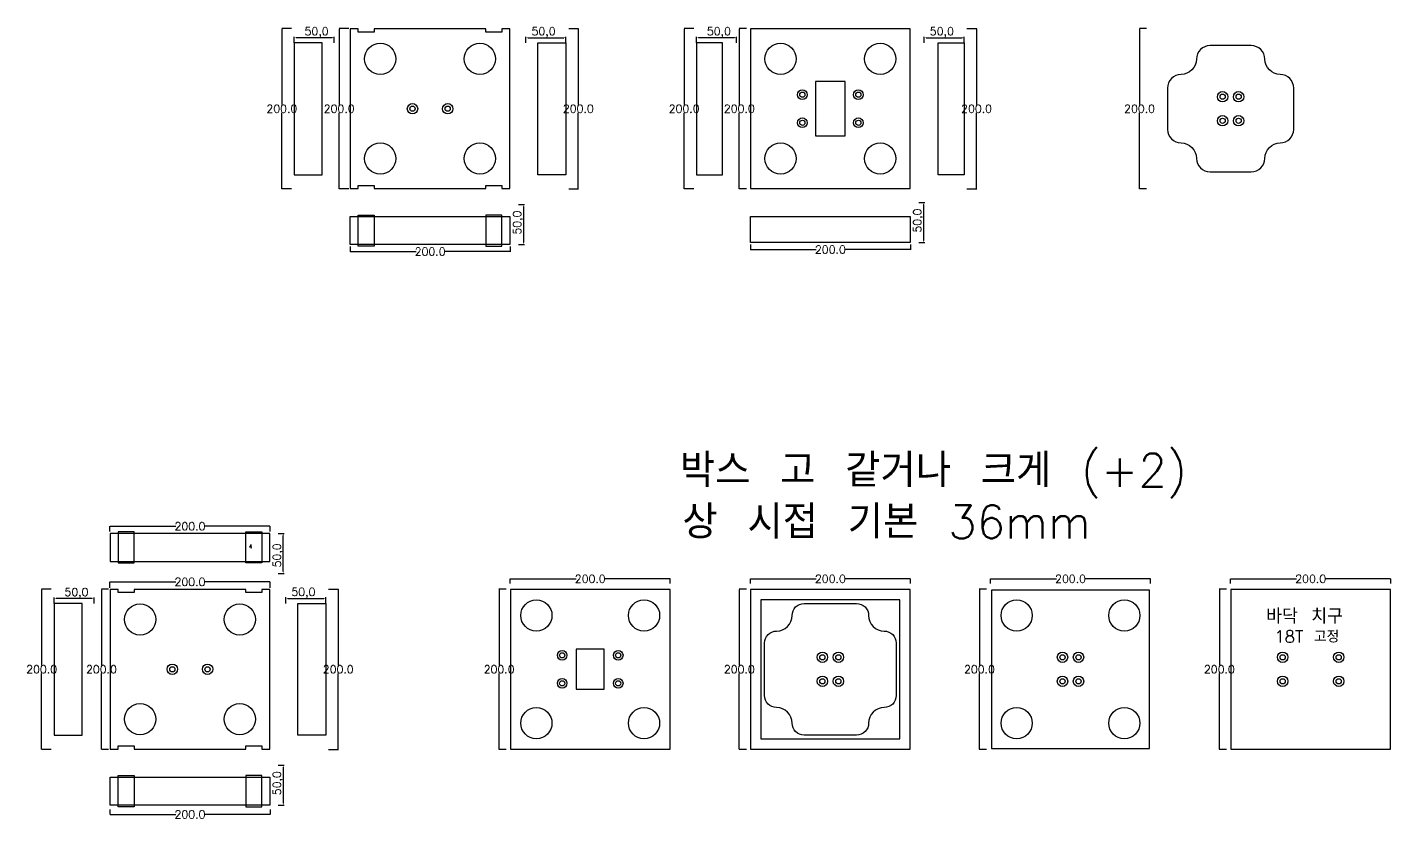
# Model space of a CAD drawing. Header units: millimetres. Extents: x 8462 to 28262, y 7372 to 16372.
# Drawn here: x 21909 to 23612, y 12984 to 13974 of the extents above; entities that cross this region are included whole.
import ezdxf

# ---------------------------------------------------------------- set-up
doc = ezdxf.new("R2010")
doc.units = ezdxf.units.MM
for name, color, linetype in [('TEXT', 7, 'Continuous'), ('볼트 구멍', 7, 'Continuous'), ('치구', 7, 'Continuous'), ('치수', 7, 'Continuous')]:
    doc.layers.add(name, color=color, linetype=linetype)
doc.styles.get("Standard").update_dxf_attribs({"font": 'txt.shx', "bigfont": 'whgtxt.shx'})
doc.dimstyles.new('ISO-25', dxfattribs={"dimtxt": 2.5, "dimasz": 2.5, "dimexe": 1.25, "dimexo": 0.625, "dimtad": 1, "dimtxsty": 'Standard', "dimcen": 2.5, "dimadec": 0, "dimazin": 0, "dimtfac": 1, "dimtmove": 0, "dimatfit": 3, "dimfxl": 0, "dimarcsym": 0})
doc.dimstyles.get("Standard").update_dxf_attribs({"dimtxt": 7, "dimasz": 0.18, "dimexe": 0.18, "dimexo": 0.0625, "dimgap": 0.09, "dimtad": 0, "dimtih": 1, "dimtoh": 1, "dimdec": 1, "dimzin": 0, "dimdsep": 46, "dimtxsty": 'Standard', "dimcen": 0.09, "dimadec": 0, "dimazin": 0, "dimtfac": 1, "dimtdec": 1, "dimtofl": 0, "dimtmove": 0, "dimatfit": 3, "dimfxl": 0, "dimtolj": 1, "dimtzin": 0, "dimarcsym": 0})

# ---------------------------------------------------------------- blocks, each defined once
blk = doc.blocks.new('*D406')
at = {"layer": 'Defpoints', "color": 0}
for p in [(23412.3, 13278.9), (23612.3, 13284.8), (23612.3, 13278.9)]:
    blk.add_point(p, dxfattribs=at)
at = {"layer": '치수', "color": 0, "lineweight": -2}
for p, q in [((23412.3, 13279), (23412.3, 13285)), ((23412.4, 13284.8), (23494.7, 13284.8)), ((23612.1, 13284.8), (23529.9, 13284.8)), ((23612.3, 13279), (23612.3, 13285))]:
    blk.add_line(p, q, dxfattribs=at)
at = {"layer": '치수', "color": 0}
for points in [[(23412.4, 13284.8), (23412.4, 13284.8), (23412.3, 13284.8)], [(23612.1, 13284.8), (23612.1, 13284.8), (23612.3, 13284.8)]]:
    blk.add_solid(points, dxfattribs=at)
at = {"layer": '치수', "color": 0, "insert": (23512.3, 13284.8), "char_height": 10, "attachment_point": 5}
blk.add_mtext('\\A1;200.0', dxfattribs=at)
blk = doc.blocks.new('*D407')
at = {"layer": 'Defpoints', "color": 0}
for p in [(22512.3, 13278.9), (22712.3, 13284.8), (22712.3, 13278.9)]:
    blk.add_point(p, dxfattribs=at)
at = {"layer": '치수', "color": 0, "lineweight": -2}
for p, q in [((22512.3, 13279), (22512.3, 13285)), ((22512.4, 13284.8), (22594.7, 13284.8)), ((22712.1, 13284.8), (22629.9, 13284.8)), ((22712.3, 13279), (22712.3, 13285))]:
    blk.add_line(p, q, dxfattribs=at)
at = {"layer": '치수', "color": 0}
for points in [[(22512.4, 13284.8), (22512.4, 13284.8), (22512.3, 13284.8)], [(22712.1, 13284.8), (22712.1, 13284.8), (22712.3, 13284.8)]]:
    blk.add_solid(points, dxfattribs=at)
at = {"layer": '치수', "color": 0, "insert": (22612.3, 13284.8), "char_height": 10, "attachment_point": 5}
blk.add_mtext('\\A1;200.0', dxfattribs=at)
blk = doc.blocks.new('*D408')
at = {"layer": 'Defpoints', "color": 0}
for p in [(22507.4, 13271.8), (22498.5, 13071.8), (22507.4, 13071.8)]:
    blk.add_point(p, dxfattribs=at)
at = {"layer": '치수', "color": 0, "lineweight": -2}
for p, q in [((22507.3, 13271.8), (22498.3, 13271.8)), ((22498.5, 13271.6), (22498.5, 13176.9)), ((22498.5, 13072), (22498.5, 13166.7)), ((22507.3, 13071.8), (22498.3, 13071.8))]:
    blk.add_line(p, q, dxfattribs=at)
at = {"layer": '치수', "color": 0}
for points in [[(22498.4, 13271.6), (22498.5, 13271.6), (22498.5, 13271.8)], [(22498.4, 13072), (22498.5, 13072), (22498.5, 13071.8)]]:
    blk.add_solid(points, dxfattribs=at)
at = {"layer": '치수', "color": 0, "insert": (22498.5, 13171.8), "char_height": 10, "attachment_point": 5}
blk.add_mtext('\\A1;200.0', dxfattribs=at)
blk = doc.blocks.new('*D409')
at = {"layer": 'Defpoints', "color": 0}
for p in [(22012.3, 13344), (22212.3, 13350.4), (22212.3, 13344)]:
    blk.add_point(p, dxfattribs=at)
at = {"layer": '치수', "color": 0, "lineweight": -2}
for p, q in [((22012.3, 13344.1), (22012.3, 13350.6)), ((22012.4, 13350.4), (22094.7, 13350.4)), ((22212.1, 13350.4), (22129.9, 13350.4)), ((22212.3, 13344.1), (22212.3, 13350.6))]:
    blk.add_line(p, q, dxfattribs=at)
at = {"layer": '치수', "color": 0}
for points in [[(22012.4, 13350.4), (22012.4, 13350.4), (22012.3, 13350.4)], [(22212.1, 13350.4), (22212.1, 13350.4), (22212.3, 13350.4)]]:
    blk.add_solid(points, dxfattribs=at)
at = {"layer": '치수', "color": 0, "insert": (22112.3, 13350.4), "char_height": 10, "attachment_point": 5}
blk.add_mtext('\\A1;200.0', dxfattribs=at)
blk = doc.blocks.new('*D410')
at = {"layer": 'Defpoints', "color": 0}
for p in [(22232, 13253.6), (22282, 13260.4), (22282, 13253.6)]:
    blk.add_point(p, dxfattribs=at)
at = {"layer": '치수', "color": 0, "lineweight": -2}
for p, q in [((22232, 13254.2), (22232, 13261.7)), ((22234.5, 13260.4), (22279.5, 13260.4)), ((22282, 13254.2), (22282, 13261.7))]:
    blk.add_line(p, q, dxfattribs=at)
at = {"layer": '치수', "color": 0}
for points in [[(22234.5, 13260.8), (22234.5, 13260), (22232, 13260.4)], [(22279.5, 13260.8), (22279.5, 13260), (22282, 13260.4)]]:
    blk.add_solid(points, dxfattribs=at)
at = {"layer": '치수', "color": 0, "insert": (22254, 13266.9), "char_height": 10, "attachment_point": 5}
blk.add_mtext('50,0', dxfattribs=at)
blk = doc.blocks.new('*D411')
at = {"layer": 'Defpoints', "color": 0}
for p in [(22012.3, 13273.6), (22212.3, 13281), (22212.3, 13273.6)]:
    blk.add_point(p, dxfattribs=at)
at = {"layer": '치수', "color": 0, "lineweight": -2}
for p, q in [((22012.3, 13273.7), (22012.3, 13281.2)), ((22012.4, 13281), (22094.7, 13281)), ((22212.1, 13281), (22129.9, 13281)), ((22212.3, 13273.7), (22212.3, 13281.2))]:
    blk.add_line(p, q, dxfattribs=at)
at = {"layer": '치수', "color": 0}
for points in [[(22012.4, 13281.1), (22012.4, 13281), (22012.3, 13281)], [(22212.1, 13281.1), (22212.1, 13281), (22212.3, 13281)]]:
    blk.add_solid(points, dxfattribs=at)
at = {"layer": '치수', "color": 0, "insert": (22112.3, 13281), "char_height": 10, "attachment_point": 5}
blk.add_mtext('\\A1;200.0', dxfattribs=at)
blk = doc.blocks.new('*D412')
at = {"layer": 'Defpoints', "color": 0}
for p in [(21942.5, 13260.3), (21942.5, 13253.6), (21992.5, 13253.5)]:
    blk.add_point(p, dxfattribs=at)
at = {"layer": '치수', "color": 0, "lineweight": -2}
for p, q in [((21942.5, 13254.2), (21942.5, 13261.6)), ((21990, 13260.3), (21945, 13260.3)), ((21992.5, 13254.1), (21992.5, 13261.6))]:
    blk.add_line(p, q, dxfattribs=at)
at = {"layer": '치수', "color": 0}
for points in [[(21945, 13260.7), (21945, 13259.9), (21942.5, 13260.3)], [(21990, 13260.7), (21990, 13259.9), (21992.5, 13260.3)]]:
    blk.add_solid(points, dxfattribs=at)
at = {"layer": '치수', "color": 0, "insert": (21970.5, 13266.8), "char_height": 10, "attachment_point": 5}
blk.add_mtext('50,0', dxfattribs=at)
blk = doc.blocks.new('*D413')
at = {"layer": 'Defpoints', "color": 0}
for p in [(22012.3, 12997), (22212.3, 12997), (22212.3, 12990.6)]:
    blk.add_point(p, dxfattribs=at)
at = {"layer": '치수', "color": 0, "lineweight": -2}
for p, q in [((22012.3, 12996.9), (22012.3, 12990.4)), ((22212.3, 12996.9), (22212.3, 12990.4)), ((22012.4, 12990.6), (22094.7, 12990.6)), ((22212.1, 12990.6), (22129.9, 12990.6))]:
    blk.add_line(p, q, dxfattribs=at)
at = {"layer": '치수', "color": 0}
for points in [[(22012.4, 12990.6), (22012.4, 12990.5), (22012.3, 12990.6)], [(22212.1, 12990.6), (22212.1, 12990.5), (22212.3, 12990.6)]]:
    blk.add_solid(points, dxfattribs=at)
at = {"layer": '치수', "color": 0, "insert": (22112.3, 12990.6), "char_height": 10, "attachment_point": 5}
blk.add_mtext('\\A1;200.0', dxfattribs=at)
blk = doc.blocks.new('*D414')
at = {"layer": 'Defpoints', "color": 0}
for p in [(22221.9, 13052.1), (22221.9, 13002.1), (22228.8, 13002.1)]:
    blk.add_point(p, dxfattribs=at)
at = {"layer": '치수', "color": 0, "lineweight": -2}
for p, q in [((22222.6, 13052.1), (22230.1, 13052.1)), ((22228.8, 13049.6), (22228.8, 13004.6)), ((22222.6, 13002.1), (22230.1, 13002.1))]:
    blk.add_line(p, q, dxfattribs=at)
at = {"layer": '치수', "color": 0}
for points in [[(22228.4, 13049.6), (22229.3, 13049.6), (22228.8, 13052.1)], [(22228.4, 13004.6), (22229.3, 13004.6), (22228.8, 13002.1)]]:
    blk.add_solid(points, dxfattribs=at)
at = {"layer": '치수', "color": 0, "insert": (22222.4, 13029.6), "char_height": 10, "attachment_point": 5, "rotation": 90}
blk.add_mtext('50,0', dxfattribs=at)
blk = doc.blocks.new('*D415')
at = {"layer": 'Defpoints', "color": 0}
for p in [(22285.4, 13271.8), (22285.4, 13071.8), (22297.5, 13071.8)]:
    blk.add_point(p, dxfattribs=at)
at = {"layer": '치수', "color": 0, "lineweight": -2}
for p, q in [((22285.5, 13271.8), (22297.7, 13271.8)), ((22297.5, 13271.6), (22297.5, 13176.9)), ((22297.5, 13072), (22297.5, 13166.7)), ((22285.5, 13071.8), (22297.7, 13071.8))]:
    blk.add_line(p, q, dxfattribs=at)
at = {"layer": '치수', "color": 0}
for points in [[(22297.5, 13271.6), (22297.5, 13271.6), (22297.5, 13271.8)], [(22297.5, 13072), (22297.5, 13072), (22297.5, 13071.8)]]:
    blk.add_solid(points, dxfattribs=at)
at = {"layer": '치수', "color": 0, "insert": (22297.5, 13171.8), "char_height": 10, "attachment_point": 5}
blk.add_mtext('\\A1;200.0', dxfattribs=at)
blk = doc.blocks.new('*D416')
at = {"layer": 'Defpoints', "color": 0}
for p in [(22010.8, 13271.8), (22001.7, 13071.8), (22010.8, 13071.8)]:
    blk.add_point(p, dxfattribs=at)
at = {"layer": '치수', "color": 0, "lineweight": -2}
for p, q in [((22010.7, 13271.8), (22001.6, 13271.8)), ((22001.7, 13271.6), (22001.7, 13176.9)), ((22001.7, 13072), (22001.7, 13166.7)), ((22010.7, 13071.8), (22001.6, 13071.8))]:
    blk.add_line(p, q, dxfattribs=at)
at = {"layer": '치수', "color": 0}
for points in [[(22001.7, 13271.6), (22001.8, 13271.6), (22001.7, 13271.8)], [(22001.7, 13072), (22001.8, 13072), (22001.7, 13071.8)]]:
    blk.add_solid(points, dxfattribs=at)
at = {"layer": '치수', "color": 0, "insert": (22001.7, 13171.8), "char_height": 10, "attachment_point": 5}
blk.add_mtext('\\A1;200.0', dxfattribs=at)
blk = doc.blocks.new('*D417')
at = {"layer": 'Defpoints', "color": 0}
for p in [(21939.1, 13271.8), (21927, 13071.8), (21939.1, 13071.8)]:
    blk.add_point(p, dxfattribs=at)
at = {"layer": '치수', "color": 0, "lineweight": -2}
for p, q in [((21939.1, 13271.8), (21926.9, 13271.8)), ((21927, 13271.6), (21927, 13176.9)), ((21927, 13072), (21927, 13166.7)), ((21939.1, 13071.8), (21926.9, 13071.8))]:
    blk.add_line(p, q, dxfattribs=at)
at = {"layer": '치수', "color": 0}
for points in [[(21927, 13271.6), (21927.1, 13271.6), (21927, 13271.8)], [(21927, 13072), (21927.1, 13072), (21927, 13071.8)]]:
    blk.add_solid(points, dxfattribs=at)
at = {"layer": '치수', "color": 0, "insert": (21927, 13171.8), "char_height": 10, "attachment_point": 5}
blk.add_mtext('\\A1;200.0', dxfattribs=at)
blk = doc.blocks.new('*D418')
at = {"layer": 'Defpoints', "color": 0}
for p in [(22221.9, 13341.6), (22228.8, 13341.6), (22221.9, 13291.6)]:
    blk.add_point(p, dxfattribs=at)
at = {"layer": '치수', "color": 0, "lineweight": -2}
for p, q in [((22222.6, 13341.6), (22230.1, 13341.6)), ((22228.8, 13294.1), (22228.8, 13339.1)), ((22222.6, 13291.6), (22230.1, 13291.6))]:
    blk.add_line(p, q, dxfattribs=at)
at = {"layer": '치수', "color": 0}
for points in [[(22228.4, 13339.1), (22229.3, 13339.1), (22228.8, 13341.6)], [(22228.4, 13294.1), (22229.3, 13294.1), (22228.8, 13291.6)]]:
    blk.add_solid(points, dxfattribs=at)
at = {"layer": '치수', "color": 0, "insert": (22222.4, 13314.1), "char_height": 10, "attachment_point": 5, "rotation": 90}
blk.add_mtext('50,0', dxfattribs=at)
blk = doc.blocks.new('*D419')
at = {"layer": 'Defpoints', "color": 0}
for p in [(23112.3, 13278.9), (23312.3, 13284.8), (23312.3, 13278.9)]:
    blk.add_point(p, dxfattribs=at)
at = {"layer": '치수', "color": 0, "lineweight": -2}
for p, q in [((23112.3, 13279), (23112.3, 13285)), ((23112.4, 13284.8), (23194.7, 13284.8)), ((23312.1, 13284.8), (23229.9, 13284.8)), ((23312.3, 13279), (23312.3, 13285))]:
    blk.add_line(p, q, dxfattribs=at)
at = {"layer": '치수', "color": 0}
for points in [[(23112.4, 13284.8), (23112.4, 13284.8), (23112.3, 13284.8)], [(23312.1, 13284.8), (23312.1, 13284.8), (23312.3, 13284.8)]]:
    blk.add_solid(points, dxfattribs=at)
at = {"layer": '치수', "color": 0, "insert": (23212.3, 13284.8), "char_height": 10, "attachment_point": 5}
blk.add_mtext('\\A1;200.0', dxfattribs=at)
blk = doc.blocks.new('*D420')
at = {"layer": 'Defpoints', "color": 0}
for p in [(22812.3, 13278.9), (23012.3, 13284.8), (23012.3, 13278.9)]:
    blk.add_point(p, dxfattribs=at)
at = {"layer": '치수', "color": 0, "lineweight": -2}
for p, q in [((22812.3, 13279), (22812.3, 13285)), ((22812.4, 13284.8), (22894.7, 13284.8)), ((23012.1, 13284.8), (22929.9, 13284.8)), ((23012.3, 13279), (23012.3, 13285))]:
    blk.add_line(p, q, dxfattribs=at)
at = {"layer": '치수', "color": 0}
for points in [[(22812.4, 13284.8), (22812.4, 13284.8), (22812.3, 13284.8)], [(23012.1, 13284.8), (23012.1, 13284.8), (23012.3, 13284.8)]]:
    blk.add_solid(points, dxfattribs=at)
at = {"layer": '치수', "color": 0, "insert": (22912.3, 13284.8), "char_height": 10, "attachment_point": 5}
blk.add_mtext('\\A1;200.0', dxfattribs=at)
blk = doc.blocks.new('*D421')
at = {"layer": 'Defpoints', "color": 0}
for p in [(23407.1, 13271.8), (23398.2, 13071.8), (23407.1, 13071.8)]:
    blk.add_point(p, dxfattribs=at)
at = {"layer": '치수', "color": 0, "lineweight": -2}
for p, q in [((23407.1, 13271.8), (23398, 13271.8)), ((23398.2, 13271.6), (23398.2, 13176.9)), ((23398.2, 13072), (23398.2, 13166.7)), ((23407.1, 13071.8), (23398, 13071.8))]:
    blk.add_line(p, q, dxfattribs=at)
at = {"layer": '치수', "color": 0}
for points in [[(23398.2, 13271.6), (23398.3, 13271.6), (23398.2, 13271.8)], [(23398.2, 13072), (23398.3, 13072), (23398.2, 13071.8)]]:
    blk.add_solid(points, dxfattribs=at)
at = {"layer": '치수', "color": 0, "insert": (23398.2, 13171.8), "char_height": 10, "attachment_point": 5}
blk.add_mtext('\\A1;200.0', dxfattribs=at)
blk = doc.blocks.new('*D422')
at = {"layer": 'Defpoints', "color": 0}
for p in [(23107.4, 13271.8), (23098.5, 13071.8), (23107.4, 13071.8)]:
    blk.add_point(p, dxfattribs=at)
at = {"layer": '치수', "color": 0, "lineweight": -2}
for p, q in [((23107.3, 13271.8), (23098.3, 13271.8)), ((23098.5, 13271.6), (23098.5, 13176.9)), ((23098.5, 13072), (23098.5, 13166.7)), ((23107.3, 13071.8), (23098.3, 13071.8))]:
    blk.add_line(p, q, dxfattribs=at)
at = {"layer": '치수', "color": 0}
for points in [[(23098.4, 13271.6), (23098.5, 13271.6), (23098.5, 13271.8)], [(23098.4, 13072), (23098.5, 13072), (23098.5, 13071.8)]]:
    blk.add_solid(points, dxfattribs=at)
at = {"layer": '치수', "color": 0, "insert": (23098.5, 13171.8), "char_height": 10, "attachment_point": 5}
blk.add_mtext('\\A1;200.0', dxfattribs=at)
blk = doc.blocks.new('*D423')
at = {"layer": 'Defpoints', "color": 0}
for p in [(22807.4, 13271.8), (22798.5, 13071.8), (22807.4, 13071.8)]:
    blk.add_point(p, dxfattribs=at)
at = {"layer": '치수', "color": 0, "lineweight": -2}
for p, q in [((22807.3, 13271.8), (22798.3, 13271.8)), ((22798.5, 13271.6), (22798.5, 13176.9)), ((22798.5, 13072), (22798.5, 13166.7)), ((22807.3, 13071.8), (22798.3, 13071.8))]:
    blk.add_line(p, q, dxfattribs=at)
at = {"layer": '치수', "color": 0}
for points in [[(22798.4, 13271.6), (22798.5, 13271.6), (22798.5, 13271.8)], [(22798.4, 13072), (22798.5, 13072), (22798.5, 13071.8)]]:
    blk.add_solid(points, dxfattribs=at)
at = {"layer": '치수', "color": 0, "insert": (22798.5, 13171.8), "char_height": 10, "attachment_point": 5}
blk.add_mtext('\\A1;200.0', dxfattribs=at)
blk = doc.blocks.new('*D426')
at = {"layer": 'Defpoints', "color": 0}
for p in [(22812.3, 13702.3), (23012.3, 13702.3), (23012.3, 13695.9)]:
    blk.add_point(p, dxfattribs=at)
at = {"layer": '치수', "color": 0, "lineweight": -2}
for p, q in [((22812.3, 13702.2), (22812.3, 13695.7)), ((22812.4, 13695.9), (22894.7, 13695.9)), ((23012.1, 13695.9), (22929.9, 13695.9)), ((23012.3, 13702.2), (23012.3, 13695.7))]:
    blk.add_line(p, q, dxfattribs=at)
at = {"layer": '치수', "color": 0}
for points in [[(22812.4, 13695.9), (22812.4, 13695.8), (22812.3, 13695.9)], [(23012.1, 13695.9), (23012.1, 13695.8), (23012.3, 13695.9)]]:
    blk.add_solid(points, dxfattribs=at)
at = {"layer": '치수', "color": 0, "insert": (22912.3, 13695.9), "char_height": 10, "attachment_point": 5}
blk.add_mtext('\\A1;200.0', dxfattribs=at)
blk = doc.blocks.new('*D427')
at = {"layer": 'Defpoints', "color": 0}
for p in [(22807.4, 13971.8), (22798.5, 13771.8), (22807.4, 13771.8)]:
    blk.add_point(p, dxfattribs=at)
at = {"layer": '치수', "color": 0, "lineweight": -2}
for p, q in [((22807.3, 13971.8), (22798.3, 13971.8)), ((22798.5, 13971.6), (22798.5, 13876.9)), ((22798.5, 13772), (22798.5, 13866.7)), ((22807.3, 13771.8), (22798.3, 13771.8))]:
    blk.add_line(p, q, dxfattribs=at)
at = {"layer": '치수', "color": 0}
for points in [[(22798.4, 13971.6), (22798.5, 13971.6), (22798.5, 13971.8)], [(22798.4, 13772), (22798.5, 13772), (22798.5, 13771.8)]]:
    blk.add_solid(points, dxfattribs=at)
at = {"layer": '치수', "color": 0, "insert": (22798.5, 13871.8), "char_height": 10, "attachment_point": 5}
blk.add_mtext('\\A1;200.0', dxfattribs=at)
blk = doc.blocks.new('*D431')
at = {"layer": 'Defpoints', "color": 0}
for p in [(22532, 13953.6), (22582, 13960.5), (22582, 13953.6)]:
    blk.add_point(p, dxfattribs=at)
at = {"layer": '치수', "color": 0, "lineweight": -2}
for p, q in [((22532, 13954.2), (22532, 13961.8)), ((22534.5, 13960.5), (22579.5, 13960.5)), ((22582, 13954.2), (22582, 13961.8))]:
    blk.add_line(p, q, dxfattribs=at)
at = {"layer": '치수', "color": 0}
for points in [[(22534.5, 13960.9), (22534.5, 13960.1), (22532, 13960.5)], [(22579.5, 13960.9), (22579.5, 13960.1), (22582, 13960.5)]]:
    blk.add_solid(points, dxfattribs=at)
at = {"layer": '치수', "color": 0, "insert": (22554, 13967), "char_height": 10, "attachment_point": 5}
blk.add_mtext('50,0', dxfattribs=at)
blk = doc.blocks.new('*D432')
at = {"layer": 'Defpoints', "color": 0}
for p in [(22242.5, 13960.5), (22242.5, 13953.6), (22292.5, 13953.6)]:
    blk.add_point(p, dxfattribs=at)
at = {"layer": '치수', "color": 0, "lineweight": -2}
for p, q in [((22242.5, 13954.2), (22242.5, 13961.8)), ((22290, 13960.5), (22245, 13960.5)), ((22292.5, 13954.2), (22292.5, 13961.8))]:
    blk.add_line(p, q, dxfattribs=at)
at = {"layer": '치수', "color": 0}
for points in [[(22245, 13960.9), (22245, 13960.1), (22242.5, 13960.5)], [(22290, 13960.9), (22290, 13960.1), (22292.5, 13960.5)]]:
    blk.add_solid(points, dxfattribs=at)
at = {"layer": '치수', "color": 0, "insert": (22270.5, 13967), "char_height": 10, "attachment_point": 5}
blk.add_mtext('50,0', dxfattribs=at)
blk = doc.blocks.new('*D433')
at = {"layer": 'Defpoints', "color": 0}
for p in [(22741.7, 13971.8), (22729.6, 13771.8), (22741.7, 13771.8)]:
    blk.add_point(p, dxfattribs=at)
at = {"layer": '치수', "color": 0, "lineweight": -2}
for p, q in [((22741.7, 13971.8), (22729.5, 13971.8)), ((22729.6, 13971.6), (22729.6, 13876.9)), ((22729.6, 13772), (22729.6, 13866.7)), ((22741.7, 13771.8), (22729.5, 13771.8))]:
    blk.add_line(p, q, dxfattribs=at)
at = {"layer": '치수', "color": 0}
for points in [[(22729.6, 13971.6), (22729.7, 13971.6), (22729.6, 13971.8)], [(22729.6, 13772), (22729.7, 13772), (22729.6, 13771.8)]]:
    blk.add_solid(points, dxfattribs=at)
at = {"layer": '치수', "color": 0, "insert": (22729.6, 13871.8), "char_height": 10, "attachment_point": 5}
blk.add_mtext('\\A1;200.0', dxfattribs=at)
blk = doc.blocks.new('*D434')
at = {"layer": 'Defpoints', "color": 0}
for p in [(22310.8, 13971.8), (22298.7, 13771.8), (22310.8, 13771.8)]:
    blk.add_point(p, dxfattribs=at)
at = {"layer": '치수', "color": 0, "lineweight": -2}
for p, q in [((22310.7, 13971.8), (22298.6, 13971.8)), ((22298.7, 13971.6), (22298.7, 13876.9)), ((22298.7, 13772), (22298.7, 13866.7)), ((22310.7, 13771.8), (22298.6, 13771.8))]:
    blk.add_line(p, q, dxfattribs=at)
at = {"layer": '치수', "color": 0}
for points in [[(22298.7, 13971.6), (22298.8, 13971.6), (22298.7, 13971.8)], [(22298.7, 13772), (22298.8, 13772), (22298.7, 13771.8)]]:
    blk.add_solid(points, dxfattribs=at)
at = {"layer": '치수', "color": 0, "insert": (22298.7, 13871.8), "char_height": 10, "attachment_point": 5}
blk.add_mtext('\\A1;200.0', dxfattribs=at)
blk = doc.blocks.new('*D435')
at = {"layer": 'Defpoints', "color": 0}
for p in [(22239.2, 13971.8), (22227.1, 13771.8), (22239.2, 13771.8)]:
    blk.add_point(p, dxfattribs=at)
at = {"layer": '치수', "color": 0, "lineweight": -2}
for p, q in [((22239.2, 13971.8), (22227, 13971.8)), ((22227.1, 13971.6), (22227.1, 13876.9)), ((22227.1, 13772), (22227.1, 13866.7)), ((22239.2, 13771.8), (22227, 13771.8))]:
    blk.add_line(p, q, dxfattribs=at)
at = {"layer": '치수', "color": 0}
for points in [[(22227.1, 13971.6), (22227.2, 13971.6), (22227.1, 13971.8)], [(22227.1, 13772), (22227.2, 13772), (22227.1, 13771.8)]]:
    blk.add_solid(points, dxfattribs=at)
at = {"layer": '치수', "color": 0, "insert": (22227.1, 13871.8), "char_height": 10, "attachment_point": 5}
blk.add_mtext('\\A1;200.0', dxfattribs=at)
blk = doc.blocks.new('*D436')
at = {"layer": 'Defpoints', "color": 0}
for p in [(22585.3, 13971.8), (22585.3, 13771.8), (22597.4, 13771.8)]:
    blk.add_point(p, dxfattribs=at)
at = {"layer": '치수', "color": 0, "lineweight": -2}
for p, q in [((22585.4, 13971.8), (22597.6, 13971.8)), ((22597.4, 13971.6), (22597.4, 13876.9)), ((22597.4, 13772), (22597.4, 13866.7)), ((22585.4, 13771.8), (22597.6, 13771.8))]:
    blk.add_line(p, q, dxfattribs=at)
at = {"layer": '치수', "color": 0}
for points in [[(22597.4, 13971.6), (22597.4, 13971.6), (22597.4, 13971.8)], [(22597.4, 13772), (22597.4, 13772), (22597.4, 13771.8)]]:
    blk.add_solid(points, dxfattribs=at)
at = {"layer": '치수', "color": 0, "insert": (22597.4, 13871.8), "char_height": 10, "attachment_point": 5}
blk.add_mtext('\\A1;200.0', dxfattribs=at)
blk = doc.blocks.new('*D437')
at = {"layer": 'Defpoints', "color": 0}
for p in [(22312.3, 13699.8), (22512.3, 13699.8), (22512.3, 13693.4)]:
    blk.add_point(p, dxfattribs=at)
at = {"layer": '치수', "color": 0, "lineweight": -2}
for p, q in [((22312.3, 13699.7), (22312.3, 13693.2)), ((22512.3, 13699.7), (22512.3, 13693.2)), ((22312.4, 13693.4), (22394.7, 13693.4)), ((22512.1, 13693.4), (22429.9, 13693.4))]:
    blk.add_line(p, q, dxfattribs=at)
at = {"layer": '치수', "color": 0}
for points in [[(22312.4, 13693.4), (22312.4, 13693.3), (22312.3, 13693.4)], [(22512.1, 13693.4), (22512.1, 13693.3), (22512.3, 13693.4)]]:
    blk.add_solid(points, dxfattribs=at)
at = {"layer": '치수', "color": 0, "insert": (22412.3, 13693.4), "char_height": 10, "attachment_point": 5}
blk.add_mtext('\\A1;200.0', dxfattribs=at)
blk = doc.blocks.new('*D438')
at = {"layer": 'Defpoints', "color": 0}
for p in [(22521.9, 13752.1), (22521.9, 13702.1), (22528.8, 13702.1)]:
    blk.add_point(p, dxfattribs=at)
at = {"layer": '치수', "color": 0, "lineweight": -2}
for p, q in [((22522.6, 13752.1), (22530.1, 13752.1)), ((22528.8, 13749.6), (22528.8, 13704.6)), ((22522.6, 13702.1), (22530.1, 13702.1))]:
    blk.add_line(p, q, dxfattribs=at)
at = {"layer": '치수', "color": 0}
for points in [[(22528.4, 13749.6), (22529.3, 13749.6), (22528.8, 13752.1)], [(22528.4, 13704.6), (22529.3, 13704.6), (22528.8, 13702.1)]]:
    blk.add_solid(points, dxfattribs=at)
at = {"layer": '치수', "color": 0, "insert": (22522.4, 13729.6), "char_height": 10, "attachment_point": 5, "rotation": 90}
blk.add_mtext('50,0', dxfattribs=at)
blk = doc.blocks.new('*D439')
at = {"layer": 'Defpoints', "color": 0}
for p in [(22745, 13960.5), (22745, 13953.6), (22795, 13953.6)]:
    blk.add_point(p, dxfattribs=at)
at = {"layer": '치수', "color": 0, "lineweight": -2}
for p, q in [((22745, 13954.3), (22745, 13961.8)), ((22792.5, 13960.5), (22747.5, 13960.5)), ((22795, 13954.3), (22795, 13961.8))]:
    blk.add_line(p, q, dxfattribs=at)
at = {"layer": '치수', "color": 0}
for points in [[(22747.5, 13960.9), (22747.5, 13960.1), (22745, 13960.5)], [(22792.5, 13960.9), (22792.5, 13960.1), (22795, 13960.5)]]:
    blk.add_solid(points, dxfattribs=at)
at = {"layer": '치수', "color": 0, "insert": (22773, 13967), "char_height": 10, "attachment_point": 5}
blk.add_mtext('50,0', dxfattribs=at)
blk = doc.blocks.new('*D441')
at = {"layer": 'Defpoints', "color": 0}
for p in [(23029.5, 13953.6), (23079.5, 13960.5), (23079.5, 13953.6)]:
    blk.add_point(p, dxfattribs=at)
at = {"layer": '치수', "color": 0, "lineweight": -2}
for p, q in [((23029.5, 13954.3), (23029.5, 13961.8)), ((23032, 13960.5), (23077, 13960.5)), ((23079.5, 13954.3), (23079.5, 13961.8))]:
    blk.add_line(p, q, dxfattribs=at)
at = {"layer": '치수', "color": 0}
for points in [[(23032, 13960.9), (23032, 13960.1), (23029.5, 13960.5)], [(23077, 13960.9), (23077, 13960.1), (23079.5, 13960.5)]]:
    blk.add_solid(points, dxfattribs=at)
at = {"layer": '치수', "color": 0, "insert": (23051.5, 13967), "char_height": 10, "attachment_point": 5}
blk.add_mtext('50,0', dxfattribs=at)
blk = doc.blocks.new('*D443')
at = {"layer": 'Defpoints', "color": 0}
for p in [(23307.4, 13971.8), (23298.5, 13771.8), (23307.4, 13771.8)]:
    blk.add_point(p, dxfattribs=at)
at = {"layer": '치수', "color": 0, "lineweight": -2}
for p, q in [((23307.3, 13971.8), (23298.3, 13971.8)), ((23298.5, 13971.6), (23298.5, 13876.9)), ((23298.5, 13772), (23298.5, 13866.7)), ((23307.3, 13771.8), (23298.3, 13771.8))]:
    blk.add_line(p, q, dxfattribs=at)
at = {"layer": '치수', "color": 0}
for points in [[(23298.4, 13971.6), (23298.5, 13971.6), (23298.5, 13971.8)], [(23298.4, 13772), (23298.5, 13772), (23298.5, 13771.8)]]:
    blk.add_solid(points, dxfattribs=at)
at = {"layer": '치수', "color": 0, "insert": (23298.5, 13871.8), "char_height": 10, "attachment_point": 5}
blk.add_mtext('\\A1;200.0', dxfattribs=at)
blk = doc.blocks.new('*D445')
at = {"layer": 'Defpoints', "color": 0}
for p in [(23082.8, 13971.8), (23082.8, 13771.8), (23094.9, 13771.8)]:
    blk.add_point(p, dxfattribs=at)
at = {"layer": '치수', "color": 0, "lineweight": -2}
for p, q in [((23082.9, 13971.8), (23095.1, 13971.8)), ((23094.9, 13971.6), (23094.9, 13876.9)), ((23094.9, 13772), (23094.9, 13866.7)), ((23082.9, 13771.8), (23095.1, 13771.8))]:
    blk.add_line(p, q, dxfattribs=at)
at = {"layer": '치수', "color": 0}
for points in [[(23094.9, 13971.6), (23094.9, 13971.6), (23094.9, 13971.8)], [(23094.9, 13772), (23094.9, 13772), (23094.9, 13771.8)]]:
    blk.add_solid(points, dxfattribs=at)
at = {"layer": '치수', "color": 0, "insert": (23094.9, 13871.8), "char_height": 10, "attachment_point": 5}
blk.add_mtext('\\A1;200.0', dxfattribs=at)
blk = doc.blocks.new('*D446')
at = {"layer": 'Defpoints', "color": 0}
for p in [(23021.9, 13754.6), (23021.9, 13704.6), (23028.8, 13704.6)]:
    blk.add_point(p, dxfattribs=at)
at = {"layer": '치수', "color": 0, "lineweight": -2}
for p, q in [((23022.6, 13754.6), (23030.1, 13754.6)), ((23028.8, 13752.1), (23028.8, 13707.1)), ((23022.6, 13704.6), (23030.1, 13704.6))]:
    blk.add_line(p, q, dxfattribs=at)
at = {"layer": '치수', "color": 0}
for points in [[(23028.4, 13752.1), (23029.3, 13752.1), (23028.8, 13754.6)], [(23028.4, 13707.1), (23029.3, 13707.1), (23028.8, 13704.6)]]:
    blk.add_solid(points, dxfattribs=at)
at = {"layer": '치수', "color": 0, "insert": (23022.4, 13732.1), "char_height": 10, "attachment_point": 5, "rotation": 90}
blk.add_mtext('50,0', dxfattribs=at)

msp = doc.modelspace()

# ---------------------------------------------------------------- linework, layer by layer
at = {"layer": '볼트 구멍', "color": 3}
for points in [[(22893.767, 13837.825), (22930.767, 13837.825), (22930.767, 13905.825), (22893.767, 13905.825)], [(22594.767, 13146.825), (22629.767, 13146.825), (22629.767, 13196.825), (22594.767, 13196.825)]]:
    msp.add_lwpolyline(points, close=True, dxfattribs=at)
at = {"layer": '볼트 구멍', "color": 6}
for centre, radius in [((22877.267, 13889.325), 6), ((22947.267, 13889.325), 6), ((23402.267, 13886.825), 6.5), ((23422.267, 13886.825), 6.5), ((22877.267, 13854.325), 6), ((22947.267, 13854.325), 6), ((23402.267, 13856.825), 6.5), ((23422.267, 13856.825), 6.5), ((22577.267, 13189.325), 6), ((22647.267, 13189.325), 6), ((22902.267, 13186.825), 6.5), ((22922.267, 13186.825), 6.5), ((23202.267, 13186.825), 6.5), ((23222.267, 13186.825), 6.5), ((23477.267, 13186.825), 6.5), ((23547.267, 13186.825), 6.5), ((22577.267, 13154.325), 6), ((22647.267, 13154.325), 6), ((22902.267, 13156.825), 6.5), ((22922.267, 13156.825), 6.5), ((23202.267, 13156.825), 6.5), ((23222.267, 13156.825), 6.5), ((23477.267, 13156.825), 6.5), ((23547.267, 13156.825), 6.5)]:
    msp.add_circle(centre, radius, dxfattribs=at)
at = {"layer": '볼트 구멍', "color": 3}
for centre in [(22877.267, 13889.325), (22947.267, 13889.325), (23402.267, 13886.825), (23422.267, 13886.825), (22390.267, 13871.825), (22434.267, 13871.825), (22877.267, 13854.325), (22947.267, 13854.325), (23402.267, 13856.825), (23422.267, 13856.825), (22577.267, 13189.325), (22647.267, 13189.325), (22902.267, 13186.825), (22922.267, 13186.825), (23202.267, 13186.825), (23222.267, 13186.825), (23477.267, 13186.825), (23547.267, 13186.825), (22090.267, 13171.825), (22134.267, 13171.825), (22577.267, 13154.325), (22647.267, 13154.325), (22902.267, 13156.825), (22922.267, 13156.825), (23202.267, 13156.825), (23222.267, 13156.825), (23477.267, 13156.825), (23547.267, 13156.825)]:
    msp.add_circle(centre, 3.25, dxfattribs=at)
at = {"layer": '볼트 구멍', "color": 2}
for centre in [(22390.267, 13871.825), (22434.267, 13871.825), (22090.267, 13171.825), (22134.267, 13171.825)]:
    msp.add_circle(centre, 6.5, dxfattribs=at)
at = {"layer": '치구'}
for points in [[(22312.517, 13772.075), (22322.517, 13772.075), (22322.517, 13776.075), (22342.517, 13776.075), (22342.517, 13772.075), (22482.017, 13772.075), (22482.017, 13776.075), (22502.017, 13776.075), (22502.017, 13772.075), (22512.017, 13772.075), (22512.017, 13971.575), (22502.017, 13971.575), (22502.017, 13967.575), (22482.017, 13967.575), (22482.017, 13971.575), (22342.517, 13971.575), (22342.517, 13967.575), (22322.517, 13967.575), (22322.517, 13971.575), (22312.517, 13971.575)], [(22812.517, 13971.575), (22812.517, 13772.075), (23012.017, 13772.075), (23012.017, 13971.575)], [(22277.517, 13954.175), (22242.517, 13954.175), (22242.517, 13789.475), (22277.517, 13789.475)], [(22547.017, 13954.175), (22582.017, 13954.175), (22582.017, 13789.475), (22547.017, 13789.475)], [(22777.517, 13954.178), (22745.017, 13954.178), (22745.017, 13789.472), (22777.517, 13789.472)], [(23047.017, 13954.178), (23079.517, 13954.178), (23079.517, 13789.472), (23047.017, 13789.472)], [(22312.517, 13737.075), (22512.017, 13737.075), (22512.017, 13702.075), (22312.517, 13702.075)], [(22812.517, 13737.075), (23012.017, 13737.075), (23012.017, 13704.575), (22812.517, 13704.575)], [(22012.517, 13306.575), (22212.017, 13306.575), (22212.017, 13341.575), (22012.517, 13341.575)], [(22012.517, 13072.075), (22022.517, 13072.075), (22022.517, 13076.075), (22042.517, 13076.075), (22042.517, 13072.075), (22182.017, 13072.075), (22182.017, 13076.075), (22202.017, 13076.075), (22202.017, 13072.075), (22212.017, 13072.075), (22212.017, 13271.575), (22202.017, 13271.575), (22202.017, 13267.575), (22182.017, 13267.575), (22182.017, 13271.575), (22042.517, 13271.575), (22042.517, 13267.575), (22022.517, 13267.575), (22022.517, 13271.575), (22012.517, 13271.575)], [(22512.517, 13271.575), (22512.517, 13072.075), (22712.017, 13072.075), (22712.017, 13271.575)], [(22812.517, 13271.575), (22812.517, 13072.075), (23012.017, 13072.075), (23012.017, 13271.575)], [(23113.517, 13270.575), (23113.517, 13073.075), (23311.017, 13073.075), (23311.017, 13270.575)], [(23412.517, 13271.575), (23412.517, 13072.075), (23612.017, 13072.075), (23612.017, 13271.575)], [(21977.517, 13254.175), (21942.517, 13254.175), (21942.517, 13089.475), (21977.517, 13089.475)], [(22247.017, 13254.175), (22282.017, 13254.175), (22282.017, 13089.475), (22247.017, 13089.475)], [(22825.517, 13258.575), (22825.517, 13085.075), (22999.017, 13085.075), (22999.017, 13258.575)], [(22012.517, 13037.075), (22212.017, 13037.075), (22212.017, 13002.075), (22012.517, 13002.075)]]:
    msp.add_lwpolyline(points, close=True, dxfattribs=at)
for points in [[(23350.284, 13829.073, -0.40621142), (23369.515, 13809.842, 0.41020687), (23386.514, 13793.075), (23438.02, 13793.075, 0.41020687), (23455.019, 13809.842, -0.40621142), (23474.25, 13829.073, 0.41020687), (23491.017, 13846.072), (23491.017, 13897.578, 0.41020687), (23474.25, 13914.577, -0.40621142), (23455.019, 13933.808, 0.41020687), (23438.02, 13950.575), (23386.514, 13950.575, 0.41020687), (23369.515, 13933.808, -0.40621142), (23350.284, 13914.577, 0.41020687), (23333.517, 13897.578), (23333.517, 13846.072, 0.41020687)], [(22879.517, 13254.075), (22945.017, 13254.075, -0.41421365), (22960.017, 13239.075, 0.41421347), (22979.517, 13219.575, -0.41421338), (22994.517, 13204.575), (22994.517, 13139.075, -0.41421338), (22979.517, 13124.075, 0.41421347), (22960.017, 13104.575, -0.41421365), (22945.017, 13089.575), (22879.517, 13089.575, -0.41421365), (22864.517, 13104.575, 0.41421347), (22845.017, 13124.075, -0.41421338), (22830.017, 13139.075), (22830.017, 13204.575, -0.41421338), (22845.017, 13219.575, 0.41421347), (22864.517, 13239.075, -0.41421365)]]:
    msp.add_lwpolyline(points, format="xyb", close=True, dxfattribs=at)
at = {"layer": '치구', "color": 1}
for points in [[(22322.517, 13739.075), (22342.517, 13739.075), (22342.517, 13700.077), (22322.517, 13700.077)], [(22502.017, 13739.075), (22482.017, 13739.075), (22482.017, 13700.077), (22502.017, 13700.077)], [(22022.517, 13304.575), (22042.517, 13304.575), (22042.517, 13343.572), (22022.517, 13343.572)], [(22202.017, 13304.575), (22182.017, 13304.575), (22182.017, 13343.572), (22202.017, 13343.572)], [(22022.517, 13039.075), (22042.517, 13039.075), (22042.517, 13000.077), (22022.517, 13000.077)], [(22202.017, 13039.075), (22182.017, 13039.075), (22182.017, 13000.077), (22202.017, 13000.077)]]:
    msp.add_lwpolyline(points, close=True, dxfattribs=at)
at = {"layer": '치구'}
for centre in [(22350.017, 13934.075), (22474.517, 13934.075), (22850.017, 13934.075), (22974.517, 13934.075), (22350.017, 13809.575), (22474.517, 13809.575), (22850.017, 13809.575), (22974.517, 13809.575), (22050.017, 13234.075), (22174.517, 13234.075), (22545.017, 13239.075), (22679.517, 13239.075), (23145.017, 13239.075), (23279.517, 13239.075), (22050.017, 13109.575), (22174.517, 13109.575), (22545.017, 13104.575), (22679.517, 13104.575), (23145.017, 13104.575), (23279.517, 13104.575)]:
    msp.add_circle(centre, 19.5, dxfattribs=at)

# ---------------------------------------------------------------- texts
at = {"layer": 'TEXT', "color": 1}
for s, height, p in [('박스 고 같거나 크게 (+2)', 41.66667, (22724.284, 13399.49)), ('상 시접 기본 36mm', 41.66667, (22727.428, 13335.086)), ('4', 5, (22185.829, 13322.876))]:
    msp.add_text(s, height=height, dxfattribs=at).set_placement(p)
at = {"layer": 'TEXT', "color": 6, "linetype": 'Continuous'}
msp.add_text('바닥 치구', height=18.75, dxfattribs=at).set_placement((23456.571, 13228.701))
at = {"layer": 'TEXT', "color": 6}
msp.add_text('18T 고정', height=15, dxfattribs=at).set_placement((23466.919, 13205.196))

# ---------------------------------------------------------------- dimensions: what is measured, and where the dimension line sits
at = {"layer": '치수', "color": 4}
for base, p1, p2, picture, middle in [((22227.149, 13771.825), (22239.219, 13971.825), (22239.219, 13771.825), '*D435', (22227.149, 13871.825)), ((22298.737, 13771.825), (22310.807, 13971.825), (22310.807, 13771.825), '*D434', (22298.737, 13871.825)), ((22597.385, 13771.825), (22585.315, 13971.825), (22585.315, 13771.825), '*D436', (22597.385, 13871.825)), ((22729.649, 13771.828), (22741.719, 13971.828), (22741.719, 13771.828), '*D433', (22729.649, 13871.828)), ((22798.471, 13771.825), (22807.376, 13971.825), (22807.376, 13771.825), '*D427', (22798.471, 13871.825)), ((23094.885, 13771.828), (23082.815, 13971.828), (23082.815, 13771.828), '*D445', (23094.885, 13871.828)), ((23298.471, 13771.825), (23307.376, 13971.825), (23307.376, 13771.825), '*D443', (23298.471, 13871.825)), ((21927.049, 13071.825), (21939.119, 13271.825), (21939.119, 13071.825), '*D417', (21927.049, 13171.825)), ((22001.737, 13071.825), (22010.807, 13271.825), (22010.807, 13071.825), '*D416', (22001.737, 13171.825)), ((22297.485, 13071.825), (22285.415, 13271.825), (22285.415, 13071.825), '*D415', (22297.485, 13171.825)), ((22498.471, 13071.825), (22507.376, 13271.825), (22507.376, 13071.825), '*D408', (22498.471, 13171.825)), ((22798.471, 13071.825), (22807.376, 13271.825), (22807.376, 13071.825), '*D423', (22798.471, 13171.825)), ((23098.471, 13071.825), (23107.376, 13271.825), (23107.376, 13071.825), '*D422', (23098.471, 13171.825)), ((23398.221, 13071.825), (23407.126, 13271.825), (23407.126, 13071.825), '*D421', (23398.221, 13171.825))]:
    dim = msp.add_linear_dim(base=base, p1=p1, p2=p2, angle=90, dimstyle='Standard', override={"dimtxt": 10}, dxfattribs=at)
    dim.commit()
    dim.dimension.update_dxf_attribs({"geometry": picture, "text_midpoint": middle})
for base, p1, p2, angle, picture, middle in [((22242.517, 13960.502), (22292.517, 13953.625), (22242.517, 13953.625), 180, '*D432', (22270.517, 13960.502)), ((22745.017, 13960.505), (22795.017, 13953.628), (22745.017, 13953.628), 180, '*D439', (22773.017, 13960.505)), ((22528.844, 13702.075), (22521.947, 13752.075), (22521.947, 13702.075), 270, '*D438', (22528.844, 13729.575)), ((23028.844, 13704.575), (23021.947, 13754.575), (23021.947, 13704.575), 270, '*D446', (23028.844, 13732.075)), ((22228.844, 13341.575), (22221.947, 13291.575), (22221.947, 13341.575), 90, '*D418', (22228.844, 13314.075)), ((21942.517, 13260.302), (21992.517, 13253.525), (21942.517, 13253.625), 180, '*D412', (21970.517, 13260.302)), ((22228.844, 13002.075), (22221.947, 13052.075), (22221.947, 13002.075), 270, '*D414', (22228.844, 13029.575))]:
    dim = msp.add_linear_dim(base=base, p1=p1, p2=p2, angle=angle, dimstyle='ISO-25', override={"dimtxt": 10, "dimdec": 1, "dimzin": 0, "dimtdec": 1}, dxfattribs=at)
    dim.commit()
    dim.dimension.update_dxf_attribs({"geometry": picture, "text_midpoint": middle, "dimtype": 160})
for base, p1, p2, dimstyle, override, picture, middle in [((22582.017, 13960.502), (22532.017, 13953.625), (22582.017, 13953.625), 'ISO-25', {"dimtxt": 10, "dimdec": 1, "dimzin": 0, "dimtdec": 1}, '*D431', (22554.017, 13960.502)), ((23079.517, 13960.505), (23029.517, 13953.628), (23079.517, 13953.628), 'ISO-25', {"dimtxt": 10, "dimdec": 1, "dimzin": 0, "dimtdec": 1}, '*D441', (23051.517, 13960.505)), ((22512.267, 13693.353), (22312.267, 13699.75), (22512.267, 13699.75), 'Standard', {"dimtxt": 10}, '*D437', (22412.267, 13693.353)), ((23012.267, 13695.853), (22812.267, 13702.25), (23012.267, 13702.25), 'Standard', {"dimtxt": 10}, '*D426', (22912.267, 13695.853)), ((22212.267, 13350.397), (22012.267, 13344), (22212.267, 13344), 'Standard', {"dimtxt": 10}, '*D409', (22112.267, 13350.397)), ((22282.017, 13260.402), (22232.017, 13253.625), (22282.017, 13253.625), 'ISO-25', {"dimtxt": 10, "dimdec": 1, "dimzin": 0, "dimtdec": 1}, '*D410', (22254.017, 13260.402)), ((22212.267, 12990.564), (22012.267, 12996.961), (22212.267, 12996.961), 'Standard', {"dimtxt": 10}, '*D413', (22112.267, 12990.564))]:
    dim = msp.add_linear_dim(base=base, p1=p1, p2=p2, dimstyle=dimstyle, override=override, dxfattribs=at)
    dim.commit()
    dim.dimension.update_dxf_attribs({"geometry": picture, "text_midpoint": middle, "dimtype": 160})
for base, p1, p2, picture, middle in [((22212.267, 13281.047), (22012.267, 13273.65), (22212.267, 13273.65), '*D411', (22112.267, 13281.047)), ((22712.267, 13284.815), (22512.267, 13278.932), (22712.267, 13278.932), '*D407', (22612.267, 13284.815)), ((23012.267, 13284.815), (22812.267, 13278.932), (23012.267, 13278.932), '*D420', (22912.267, 13284.815)), ((23312.267, 13284.815), (23112.267, 13278.932), (23312.267, 13278.932), '*D419', (23212.267, 13284.815)), ((23612.267, 13284.815), (23412.267, 13278.932), (23612.267, 13278.932), '*D406', (23512.267, 13284.815))]:
    dim = msp.add_linear_dim(base=base, p1=p1, p2=p2, dimstyle='Standard', override={"dimtxt": 10}, dxfattribs=at)
    dim.commit()
    dim.dimension.update_dxf_attribs({"geometry": picture, "text_midpoint": middle})

doc.saveas('drawing.dxf')
